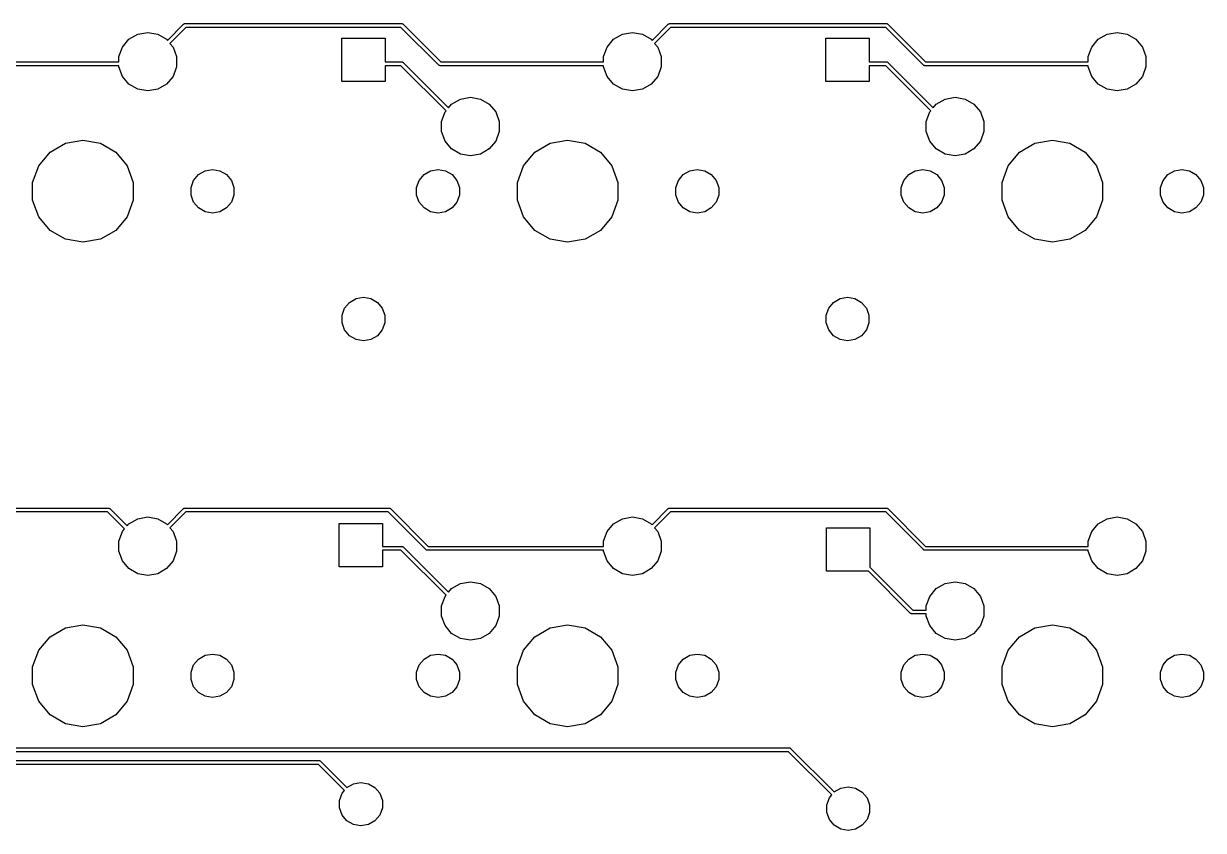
# Model space of a CAD drawing. Extents: x 16 to 277, y -108 to -11.
# Drawn here: x 228.67 to 274.92, y -47.06 to -15.42 of the extents above; entities that cross this region are included whole.
import ezdxf

# ---------------------------------------------------------------- set-up
doc = ezdxf.new("R2010")
doc.units = 0
doc.header["$MEASUREMENT"] = 0
doc.layers.add('BLACK', color=7, linetype='CONTINUOUS')

msp = doc.modelspace()

# ---------------------------------------------------------------- linework, layer by layer
at = {"layer": 'Black'}
for p, q in [((234.311, -16.0811), (234.946, -15.4461)), ((235.032, -15.5762), (234.409, -16.1983)), ((234.946, -15.4461), (234.949, -15.4442)), ((234.949, -15.4442), (234.951, -15.4416)), ((234.951, -15.4416), (234.96, -15.4366)), ((234.96, -15.4366), (234.968, -15.4309)), ((234.968, -15.4309), (234.971, -15.4301)), ((234.971, -15.4301), (234.974, -15.4284)), ((234.974, -15.4284), (234.984, -15.4267)), ((234.984, -15.4267), (234.993, -15.4241)), ((234.993, -15.4241), (234.997, -15.4244)), ((234.997, -15.4244), (235, -15.4238)), ((235, -15.4238), (243.5, -15.4238)), ((243.468, -15.5762), (235.032, -15.5762)), ((244.946, -17.0539), (243.468, -15.5762)), ((243.5, -15.4238), (243.503, -15.4244)), ((243.503, -15.4244), (243.507, -15.4241)), ((243.507, -15.4241), (243.516, -15.4267)), ((243.516, -15.4267), (243.526, -15.4284)), ((243.526, -15.4284), (243.529, -15.4301)), ((243.529, -15.4301), (243.532, -15.4309)), ((243.532, -15.4309), (243.54, -15.4367)), ((243.54, -15.4367), (243.549, -15.4416)), ((243.549, -15.4416), (243.551, -15.4442)), ((243.551, -15.4442), (243.554, -15.4461)), ((243.554, -15.4461), (245.032, -16.9238)), ((253.311, -16.0811), (253.946, -15.4461)), ((254.032, -15.5762), (253.409, -16.1983)), ((253.946, -15.4461), (253.949, -15.4442)), ((253.949, -15.4442), (253.951, -15.4416)), ((253.951, -15.4416), (253.96, -15.4366)), ((253.96, -15.4366), (253.968, -15.4309)), ((253.968, -15.4309), (253.971, -15.4301)), ((253.971, -15.4301), (253.974, -15.4284)), ((253.974, -15.4284), (253.984, -15.4267)), ((253.984, -15.4267), (253.993, -15.4241)), ((253.993, -15.4241), (253.997, -15.4244)), ((253.997, -15.4244), (254, -15.4238)), ((254, -15.4238), (262.5, -15.4238)), ((262.468, -15.5762), (254.032, -15.5762)), ((263.946, -17.0539), (262.468, -15.5762)), ((262.5, -15.4238), (262.503, -15.4244)), ((262.503, -15.4244), (262.507, -15.4241)), ((262.507, -15.4241), (262.516, -15.4267)), ((262.516, -15.4267), (262.526, -15.4284)), ((262.526, -15.4284), (262.529, -15.4301)), ((262.529, -15.4301), (262.532, -15.4309)), ((262.532, -15.4309), (262.54, -15.4367)), ((262.54, -15.4367), (262.549, -15.4416)), ((262.549, -15.4416), (262.551, -15.4442)), ((262.551, -15.4442), (262.554, -15.4461)), ((262.554, -15.4461), (264.032, -16.9238)), ((232.546, -16.3463), (232.802, -16.0411)), ((232.802, -16.0411), (233.148, -15.8418)), ((233.148, -15.8418), (233.54, -15.7726)), ((233.54, -15.7726), (233.932, -15.8418)), ((233.932, -15.8418), (234.278, -16.0411)), ((234.278, -16.0411), (234.311, -16.0811)), ((241.148, -17.7002), (241.148, -16.0009)), ((241.148, -16.0009), (242.847, -16.0009)), ((242.847, -16.0009), (242.847, -16.9238)), ((251.546, -16.3463), (251.802, -16.0411)), ((251.802, -16.0411), (252.148, -15.8418)), ((252.148, -15.8418), (252.54, -15.7726)), ((252.54, -15.7726), (252.932, -15.8418)), ((252.932, -15.8418), (253.278, -16.0411)), ((253.278, -16.0411), (253.311, -16.0811)), ((260.123, -17.7002), (260.123, -16.0009)), ((260.123, -16.0009), (261.822, -16.0009)), ((261.822, -16.0009), (261.822, -16.9238)), ((270.546, -16.3463), (270.802, -16.0411)), ((270.802, -16.0411), (271.148, -15.8418)), ((271.148, -15.8418), (271.54, -15.7726)), ((271.54, -15.7726), (271.932, -15.8418)), ((271.932, -15.8418), (272.278, -16.0411)), ((272.278, -16.0411), (272.534, -16.3463)), ((232.41, -16.7208), (232.546, -16.3463)), ((234.409, -16.1983), (234.534, -16.3463)), ((234.534, -16.3463), (234.67, -16.7208)), ((251.41, -16.7208), (251.546, -16.3463)), ((253.409, -16.1983), (253.534, -16.3463)), ((253.534, -16.3463), (253.67, -16.7208)), ((270.41, -16.7208), (270.546, -16.3463)), ((272.534, -16.3463), (272.67, -16.7208)), ((232.41, -17.0762), (226, -17.0762)), ((226.032, -16.9238), (232.41, -16.9238)), ((232.41, -16.9238), (232.41, -16.7208)), ((232.41, -17.1192), (232.41, -17.0762)), ((234.67, -16.7208), (234.67, -17.1192)), ((242.847, -16.9238), (243.5, -16.9238)), ((243.468, -17.0762), (242.847, -17.0762)), ((242.847, -17.0762), (242.847, -17.7002)), ((245.234, -18.8416), (243.468, -17.0762)), ((243.5, -16.9238), (243.503, -16.9244)), ((243.503, -16.9244), (243.507, -16.9241)), ((243.507, -16.9241), (243.516, -16.9267)), ((243.516, -16.9267), (243.526, -16.9284)), ((243.526, -16.9284), (243.529, -16.9301)), ((243.529, -16.9301), (243.532, -16.9309)), ((243.532, -16.9309), (243.54, -16.9367)), ((243.54, -16.9367), (243.549, -16.9416)), ((243.549, -16.9416), (243.551, -16.9442)), ((243.551, -16.9442), (243.554, -16.9461)), ((243.554, -16.9461), (245.332, -18.7244)), ((244.949, -17.0558), (244.946, -17.0539)), ((244.951, -17.0584), (244.949, -17.0558)), ((244.96, -17.0633), (244.951, -17.0584)), ((244.968, -17.0691), (244.96, -17.0633)), ((244.971, -17.0699), (244.968, -17.0691)), ((244.974, -17.0716), (244.971, -17.0699)), ((244.984, -17.0733), (244.974, -17.0716)), ((244.993, -17.0759), (244.984, -17.0733)), ((244.997, -17.0756), (244.993, -17.0759)), ((245, -17.0762), (244.997, -17.0756)), ((251.41, -17.0762), (245, -17.0762)), ((245.032, -16.9238), (251.41, -16.9238)), ((251.41, -16.9238), (251.41, -16.7208)), ((251.41, -17.1192), (251.41, -17.0762)), ((253.67, -16.7208), (253.67, -17.1192)), ((261.822, -16.9238), (262.5, -16.9238)), ((262.468, -17.0762), (261.822, -17.0762)), ((261.822, -17.0762), (261.822, -17.7002)), ((264.234, -18.8416), (262.468, -17.0762)), ((262.5, -16.9238), (262.503, -16.9244)), ((262.503, -16.9244), (262.507, -16.9241)), ((262.507, -16.9241), (262.516, -16.9267)), ((262.516, -16.9267), (262.526, -16.9284)), ((262.526, -16.9284), (262.529, -16.9301)), ((262.529, -16.9301), (262.532, -16.9309)), ((262.532, -16.9309), (262.54, -16.9367)), ((262.54, -16.9367), (262.549, -16.9416)), ((262.549, -16.9416), (262.551, -16.9442)), ((262.551, -16.9442), (262.554, -16.9461)), ((262.554, -16.9461), (264.332, -18.7244)), ((263.949, -17.0558), (263.946, -17.0539)), ((263.951, -17.0584), (263.949, -17.0558)), ((263.96, -17.0633), (263.951, -17.0584)), ((263.968, -17.0691), (263.96, -17.0633)), ((263.971, -17.0699), (263.968, -17.0691)), ((263.974, -17.0716), (263.971, -17.0699)), ((263.984, -17.0733), (263.974, -17.0716)), ((263.993, -17.0759), (263.984, -17.0733)), ((263.997, -17.0756), (263.993, -17.0759)), ((264, -17.0762), (263.997, -17.0756)), ((270.41, -17.0762), (264, -17.0762)), ((264.032, -16.9238), (270.41, -16.9238)), ((270.41, -16.9238), (270.41, -16.7208)), ((270.41, -17.1192), (270.41, -17.0762)), ((272.67, -16.7208), (272.67, -17.1192)), ((232.546, -17.4937), (232.41, -17.1192)), ((232.802, -17.7989), (232.546, -17.4937)), ((234.534, -17.4937), (234.278, -17.7989)), ((234.67, -17.1192), (234.534, -17.4937)), ((251.546, -17.4937), (251.41, -17.1192)), ((251.802, -17.7989), (251.546, -17.4937)), ((253.534, -17.4937), (253.278, -17.7989)), ((253.67, -17.1192), (253.534, -17.4937)), ((270.546, -17.4937), (270.41, -17.1192)), ((270.802, -17.7989), (270.546, -17.4937)), ((272.534, -17.4937), (272.278, -17.7989)), ((272.67, -17.1192), (272.534, -17.4937)), ((233.148, -17.9982), (232.802, -17.7989)), ((233.54, -18.0674), (233.148, -17.9982)), ((233.932, -17.9982), (233.54, -18.0674)), ((234.278, -17.7989), (233.932, -17.9982)), ((242.847, -17.7002), (241.148, -17.7002)), ((252.148, -17.9982), (251.802, -17.7989)), ((252.54, -18.0674), (252.148, -17.9982)), ((252.932, -17.9982), (252.54, -18.0674)), ((253.278, -17.7989), (252.932, -17.9982)), ((261.822, -17.7002), (260.123, -17.7002)), ((271.148, -17.9982), (270.802, -17.7989)), ((271.54, -18.0674), (271.148, -17.9982)), ((271.932, -17.9982), (271.54, -18.0674)), ((272.278, -17.7989), (271.932, -17.9982)), ((245.452, -18.5811), (245.798, -18.3818)), ((245.798, -18.3818), (246.19, -18.3126)), ((246.19, -18.3126), (246.582, -18.3818)), ((246.582, -18.3818), (246.928, -18.5811)), ((264.452, -18.5811), (264.798, -18.3818)), ((264.798, -18.3818), (265.19, -18.3126)), ((265.19, -18.3126), (265.582, -18.3818)), ((265.582, -18.3818), (265.928, -18.5811)), ((245.06, -19.2608), (245.196, -18.8863)), ((245.196, -18.8863), (245.234, -18.8416)), ((245.332, -18.7244), (245.452, -18.5811)), ((246.928, -18.5811), (247.184, -18.8863)), ((247.184, -18.8863), (247.32, -19.2608)), ((264.06, -19.2608), (264.196, -18.8863)), ((264.196, -18.8863), (264.234, -18.8416)), ((264.332, -18.7244), (264.452, -18.5811)), ((265.928, -18.5811), (266.184, -18.8863)), ((266.184, -18.8863), (266.32, -19.2608)), ((245.06, -19.6592), (245.06, -19.2608)), ((247.32, -19.2608), (247.32, -19.6592)), ((264.06, -19.6592), (264.06, -19.2608)), ((266.32, -19.2608), (266.32, -19.6592)), ((245.196, -20.0337), (245.06, -19.6592)), ((247.32, -19.6592), (247.184, -20.0337)), ((264.196, -20.0337), (264.06, -19.6592)), ((266.32, -19.6592), (266.184, -20.0337)), ((229.713, -20.4667), (230.315, -20.1192)), ((230.315, -20.1192), (231, -19.9985)), ((231, -19.9985), (231.685, -20.1192)), ((231.685, -20.1192), (232.287, -20.4667)), ((245.452, -20.3389), (245.196, -20.0337)), ((245.798, -20.5382), (245.452, -20.3389)), ((246.928, -20.3389), (246.582, -20.5382)), ((247.184, -20.0337), (246.928, -20.3389)), ((248.713, -20.4667), (249.315, -20.1192)), ((249.315, -20.1192), (250, -19.9985)), ((250, -19.9985), (250.685, -20.1192)), ((250.685, -20.1192), (251.287, -20.4667)), ((264.452, -20.3389), (264.196, -20.0337)), ((264.798, -20.5382), (264.452, -20.3389)), ((265.928, -20.3389), (265.582, -20.5382)), ((266.184, -20.0337), (265.928, -20.3389)), ((267.713, -20.4667), (268.315, -20.1192)), ((268.315, -20.1192), (269, -19.9985)), ((269, -19.9985), (269.685, -20.1192)), ((269.685, -20.1192), (270.287, -20.4667)), ((229.267, -20.9992), (229.713, -20.4667)), ((232.287, -20.4667), (232.733, -20.9992)), ((246.19, -20.6074), (245.798, -20.5382)), ((246.582, -20.5382), (246.19, -20.6074)), ((248.267, -20.9992), (248.713, -20.4667)), ((251.287, -20.4667), (251.733, -20.9992)), ((265.19, -20.6074), (264.798, -20.5382)), ((265.582, -20.5382), (265.19, -20.6074)), ((267.267, -20.9992), (267.713, -20.4667)), ((270.287, -20.4667), (270.733, -20.9992)), ((229.029, -21.6524), (229.267, -20.9992)), ((232.733, -20.9992), (232.971, -21.6524)), ((235.531, -21.3457), (235.788, -21.1974)), ((235.788, -21.1974), (236.08, -21.1458)), ((236.08, -21.1458), (236.372, -21.1974)), ((236.372, -21.1974), (236.629, -21.3457)), ((244.371, -21.3457), (244.628, -21.1974)), ((244.628, -21.1974), (244.92, -21.1458)), ((244.92, -21.1458), (245.212, -21.1974)), ((245.212, -21.1974), (245.469, -21.3457)), ((248.029, -21.6524), (248.267, -20.9992)), ((251.733, -20.9992), (251.971, -21.6524)), ((254.531, -21.3457), (254.788, -21.1974)), ((254.788, -21.1974), (255.08, -21.1458)), ((255.08, -21.1458), (255.372, -21.1974)), ((255.372, -21.1974), (255.629, -21.3457)), ((263.371, -21.3457), (263.628, -21.1974)), ((263.628, -21.1974), (263.92, -21.1458)), ((263.92, -21.1458), (264.212, -21.1974)), ((264.212, -21.1974), (264.469, -21.3457)), ((267.029, -21.6524), (267.267, -20.9992)), ((270.733, -20.9992), (270.971, -21.6524)), ((273.531, -21.3457), (273.788, -21.1974)), ((273.788, -21.1974), (274.08, -21.1458)), ((274.08, -21.1458), (274.372, -21.1974)), ((274.372, -21.1974), (274.629, -21.3457)), ((229.029, -22.3476), (229.029, -21.6524)), ((232.971, -21.6524), (232.971, -22.3476)), ((235.239, -21.8517), (235.34, -21.5729)), ((235.34, -21.5729), (235.531, -21.3457)), ((236.629, -21.3457), (236.82, -21.5729)), ((236.82, -21.5729), (236.921, -21.8517)), ((244.079, -21.8517), (244.18, -21.5729)), ((244.18, -21.5729), (244.371, -21.3457)), ((245.469, -21.3457), (245.66, -21.5729)), ((245.66, -21.5729), (245.761, -21.8517)), ((248.029, -22.3476), (248.029, -21.6524)), ((251.971, -21.6524), (251.971, -22.3476)), ((254.239, -21.8517), (254.34, -21.5729)), ((254.34, -21.5729), (254.531, -21.3457)), ((255.629, -21.3457), (255.82, -21.5729)), ((255.82, -21.5729), (255.921, -21.8517)), ((263.079, -21.8517), (263.18, -21.5729)), ((263.18, -21.5729), (263.371, -21.3457)), ((264.469, -21.3457), (264.66, -21.5729)), ((264.66, -21.5729), (264.761, -21.8517)), ((267.029, -22.3476), (267.029, -21.6524)), ((270.971, -21.6524), (270.971, -22.3476)), ((273.239, -21.8517), (273.34, -21.5729)), ((273.34, -21.5729), (273.531, -21.3457)), ((274.629, -21.3457), (274.82, -21.5729)), ((274.82, -21.5729), (274.921, -21.8517)), ((235.239, -22.1483), (235.239, -21.8517)), ((235.34, -22.4271), (235.239, -22.1483)), ((236.921, -22.1483), (236.82, -22.4271)), ((236.921, -21.8517), (236.921, -22.1483)), ((244.079, -22.1483), (244.079, -21.8517)), ((244.18, -22.4271), (244.079, -22.1483)), ((245.761, -22.1483), (245.66, -22.4271)), ((245.761, -21.8517), (245.761, -22.1483)), ((254.239, -22.1483), (254.239, -21.8517)), ((254.34, -22.4271), (254.239, -22.1483)), ((255.921, -22.1483), (255.82, -22.4271)), ((255.921, -21.8517), (255.921, -22.1483)), ((263.079, -22.1483), (263.079, -21.8517)), ((263.18, -22.4271), (263.079, -22.1483)), ((264.761, -22.1483), (264.66, -22.4271)), ((264.761, -21.8517), (264.761, -22.1483)), ((273.239, -22.1483), (273.239, -21.8517)), ((273.34, -22.4271), (273.239, -22.1483)), ((274.921, -22.1483), (274.82, -22.4271)), ((274.921, -21.8517), (274.921, -22.1483)), ((229.267, -23.0008), (229.029, -22.3476)), ((232.971, -22.3476), (232.733, -23.0008)), ((235.531, -22.6543), (235.34, -22.4271)), ((235.788, -22.8026), (235.531, -22.6543)), ((236.629, -22.6543), (236.372, -22.8026)), ((236.82, -22.4271), (236.629, -22.6543)), ((244.371, -22.6543), (244.18, -22.4271)), ((244.628, -22.8026), (244.371, -22.6543)), ((245.469, -22.6543), (245.212, -22.8026)), ((245.66, -22.4271), (245.469, -22.6543)), ((248.267, -23.0008), (248.029, -22.3476)), ((251.971, -22.3476), (251.733, -23.0008)), ((254.531, -22.6543), (254.34, -22.4271)), ((254.788, -22.8026), (254.531, -22.6543)), ((255.629, -22.6543), (255.372, -22.8026)), ((255.82, -22.4271), (255.629, -22.6543)), ((263.371, -22.6543), (263.18, -22.4271)), ((263.628, -22.8026), (263.371, -22.6543)), ((264.469, -22.6543), (264.212, -22.8026)), ((264.66, -22.4271), (264.469, -22.6543)), ((267.267, -23.0008), (267.029, -22.3476)), ((270.971, -22.3476), (270.733, -23.0008)), ((273.531, -22.6543), (273.34, -22.4271)), ((273.788, -22.8026), (273.531, -22.6543)), ((274.629, -22.6543), (274.372, -22.8026)), ((274.82, -22.4271), (274.629, -22.6543)), ((229.713, -23.5332), (229.267, -23.0008)), ((232.733, -23.0008), (232.287, -23.5332)), ((236.08, -22.8542), (235.788, -22.8026)), ((236.372, -22.8026), (236.08, -22.8542)), ((244.92, -22.8542), (244.628, -22.8026)), ((245.212, -22.8026), (244.92, -22.8542)), ((248.713, -23.5332), (248.267, -23.0008)), ((251.733, -23.0008), (251.287, -23.5332)), ((255.08, -22.8542), (254.788, -22.8026)), ((255.372, -22.8026), (255.08, -22.8542)), ((263.92, -22.8542), (263.628, -22.8026)), ((264.212, -22.8026), (263.92, -22.8542)), ((267.713, -23.5332), (267.267, -23.0008)), ((270.733, -23.0008), (270.287, -23.5332)), ((274.08, -22.8542), (273.788, -22.8026)), ((274.372, -22.8026), (274.08, -22.8542)), ((230.315, -23.8808), (229.713, -23.5332)), ((232.287, -23.5332), (231.685, -23.8808)), ((249.315, -23.8808), (248.713, -23.5332)), ((251.287, -23.5332), (250.685, -23.8808)), ((268.315, -23.8808), (267.713, -23.5332)), ((270.287, -23.5332), (269.685, -23.8808)), ((231, -24.0015), (230.315, -23.8808)), ((231.685, -23.8808), (231, -24.0015)), ((250, -24.0015), (249.315, -23.8808)), ((250.685, -23.8808), (250, -24.0015)), ((269, -24.0015), (268.315, -23.8808)), ((269.685, -23.8808), (269, -24.0015)), ((241.259, -26.5841), (241.449, -26.3572)), ((241.449, -26.3572), (241.706, -26.2091)), ((241.706, -26.2091), (241.997, -26.1576)), ((241.997, -26.1576), (242.289, -26.2091)), ((242.289, -26.2091), (242.546, -26.3572)), ((242.546, -26.3572), (242.736, -26.5841)), ((260.234, -26.5841), (260.424, -26.3572)), ((260.424, -26.3572), (260.681, -26.2091)), ((260.681, -26.2091), (260.972, -26.1576)), ((260.972, -26.1576), (261.264, -26.2091)), ((261.264, -26.2091), (261.521, -26.3572)), ((261.521, -26.3572), (261.711, -26.5841)), ((241.158, -26.8624), (241.259, -26.5841)), ((242.736, -26.5841), (242.837, -26.8624)), ((260.133, -26.8624), (260.234, -26.5841)), ((261.711, -26.5841), (261.812, -26.8624)), ((241.158, -27.1586), (241.158, -26.8624)), ((241.259, -27.437), (241.158, -27.1586)), ((242.837, -27.1586), (242.736, -27.437)), ((242.837, -26.8624), (242.837, -27.1586)), ((260.133, -27.1586), (260.133, -26.8624)), ((260.234, -27.437), (260.133, -27.1586)), ((261.812, -27.1586), (261.711, -27.437)), ((261.812, -26.8624), (261.812, -27.1586)), ((241.449, -27.6639), (241.259, -27.437)), ((241.706, -27.812), (241.449, -27.6639)), ((242.546, -27.6639), (242.289, -27.812)), ((242.736, -27.437), (242.546, -27.6639)), ((260.424, -27.6639), (260.234, -27.437)), ((260.681, -27.812), (260.424, -27.6639)), ((261.521, -27.6639), (261.264, -27.812)), ((261.711, -27.437), (261.521, -27.6639)), ((241.997, -27.8634), (241.706, -27.812)), ((242.289, -27.812), (241.997, -27.8634)), ((260.972, -27.8634), (260.681, -27.812)), ((261.264, -27.812), (260.972, -27.8634)), ((221.5, -34.4238), (232, -34.4238)), ((231.968, -34.5762), (221.532, -34.5762)), ((232.634, -35.2418), (231.968, -34.5762)), ((232, -34.4238), (232.003, -34.4244)), ((232.003, -34.4244), (232.007, -34.4241)), ((232.007, -34.4241), (232.016, -34.4267)), ((232.016, -34.4267), (232.026, -34.4284)), ((232.026, -34.4284), (232.029, -34.4301)), ((232.029, -34.4301), (232.032, -34.4309)), ((232.032, -34.4309), (232.04, -34.4367)), ((232.04, -34.4367), (232.049, -34.4416)), ((232.049, -34.4416), (232.051, -34.4442)), ((232.051, -34.4442), (232.054, -34.4461)), ((232.054, -34.4461), (232.732, -35.1246)), ((234.311, -35.0811), (234.946, -34.4461)), ((235.032, -34.5762), (234.409, -35.1983)), ((234.946, -34.4461), (234.949, -34.4442)), ((234.949, -34.4442), (234.951, -34.4416)), ((234.951, -34.4416), (234.96, -34.4367)), ((234.96, -34.4367), (234.968, -34.4309)), ((234.968, -34.4309), (234.971, -34.4301)), ((234.971, -34.4301), (234.974, -34.4284)), ((234.974, -34.4284), (234.984, -34.4267)), ((234.984, -34.4267), (234.993, -34.4241)), ((234.993, -34.4241), (234.997, -34.4244)), ((234.997, -34.4244), (235, -34.4238)), ((235, -34.4238), (243, -34.4238)), ((242.968, -34.5762), (235.032, -34.5762)), ((244.446, -36.0539), (242.968, -34.5762)), ((243, -34.4238), (243.003, -34.4244)), ((243.003, -34.4244), (243.007, -34.4241)), ((243.007, -34.4241), (243.016, -34.4267)), ((243.016, -34.4267), (243.026, -34.4284)), ((243.026, -34.4284), (243.029, -34.4301)), ((243.029, -34.4301), (243.032, -34.4309)), ((243.032, -34.4309), (243.04, -34.4367)), ((243.04, -34.4367), (243.049, -34.4416)), ((243.049, -34.4416), (243.051, -34.4442)), ((243.051, -34.4442), (243.054, -34.4461)), ((243.054, -34.4461), (244.532, -35.9238)), ((253.311, -35.0811), (253.946, -34.4461)), ((254.032, -34.5762), (253.409, -35.1983)), ((253.946, -34.4461), (253.949, -34.4442)), ((253.949, -34.4442), (253.951, -34.4416)), ((253.951, -34.4416), (253.96, -34.4367)), ((253.96, -34.4367), (253.968, -34.4309)), ((253.968, -34.4309), (253.971, -34.4301)), ((253.971, -34.4301), (253.974, -34.4284)), ((253.974, -34.4284), (253.984, -34.4267)), ((253.984, -34.4267), (253.993, -34.4241)), ((253.993, -34.4241), (253.997, -34.4244)), ((253.997, -34.4244), (254, -34.4238)), ((254, -34.4238), (262.5, -34.4238)), ((262.468, -34.5762), (254.032, -34.5762)), ((263.946, -36.0539), (262.468, -34.5762)), ((262.5, -34.4238), (262.503, -34.4244)), ((262.503, -34.4244), (262.507, -34.4241)), ((262.507, -34.4241), (262.516, -34.4267)), ((262.516, -34.4267), (262.526, -34.4284)), ((262.526, -34.4284), (262.529, -34.4301)), ((262.529, -34.4301), (262.532, -34.4309)), ((262.532, -34.4309), (262.54, -34.4367)), ((262.54, -34.4367), (262.549, -34.4416)), ((262.549, -34.4416), (262.551, -34.4442)), ((262.551, -34.4442), (262.554, -34.4461)), ((262.554, -34.4461), (264.032, -35.9238)), ((232.732, -35.1246), (232.802, -35.0411)), ((232.802, -35.0411), (233.148, -34.8418)), ((233.148, -34.8418), (233.54, -34.7726)), ((233.54, -34.7726), (233.932, -34.8418)), ((233.932, -34.8418), (234.278, -35.0411)), ((234.278, -35.0411), (234.311, -35.0811)), ((241.048, -36.7251), (241.048, -35.0259)), ((241.048, -35.0259), (242.747, -35.0259)), ((242.747, -35.0259), (242.747, -35.9238)), ((251.546, -35.3463), (251.802, -35.0411)), ((251.802, -35.0411), (252.148, -34.8418)), ((252.148, -34.8418), (252.54, -34.7726)), ((252.54, -34.7726), (252.932, -34.8418)), ((252.932, -34.8418), (253.278, -35.0411)), ((253.278, -35.0411), (253.311, -35.0811)), ((270.546, -35.3463), (270.802, -35.0411)), ((270.802, -35.0411), (271.148, -34.8418)), ((271.148, -34.8418), (271.54, -34.7726)), ((271.54, -34.7726), (271.932, -34.8418)), ((271.932, -34.8418), (272.278, -35.0411)), ((272.278, -35.0411), (272.534, -35.3463)), ((232.41, -35.7208), (232.546, -35.3463)), ((232.546, -35.3463), (232.634, -35.2418)), ((234.409, -35.1983), (234.534, -35.3463)), ((234.534, -35.3463), (234.67, -35.7208)), ((251.41, -35.7208), (251.546, -35.3463)), ((253.409, -35.1983), (253.534, -35.3463)), ((253.534, -35.3463), (253.67, -35.7208)), ((260.148, -36.9001), (260.148, -35.2009)), ((260.148, -35.2009), (261.847, -35.2009)), ((261.847, -35.2009), (261.847, -36.7393)), ((270.41, -35.7208), (270.546, -35.3463)), ((272.534, -35.3463), (272.67, -35.7208)), ((232.41, -36.1192), (232.41, -35.7208)), ((234.67, -35.7208), (234.67, -36.1192)), ((242.747, -35.9238), (243.5, -35.9238)), ((243.5, -35.9238), (243.503, -35.9244)), ((243.503, -35.9244), (243.507, -35.9241)), ((243.507, -35.9241), (243.516, -35.9267)), ((243.516, -35.9267), (243.526, -35.9284)), ((243.526, -35.9284), (243.529, -35.9301)), ((243.529, -35.9301), (243.532, -35.9309)), ((243.532, -35.9309), (243.54, -35.9367)), ((243.54, -35.9367), (243.549, -35.9416)), ((243.549, -35.9416), (243.551, -35.9442)), ((243.551, -35.9442), (243.554, -35.9461)), ((243.554, -35.9461), (245.332, -37.7244)), ((244.449, -36.0558), (244.446, -36.0539)), ((244.451, -36.0584), (244.449, -36.0558)), ((244.46, -36.0633), (244.451, -36.0584)), ((244.468, -36.0691), (244.46, -36.0633)), ((244.471, -36.0699), (244.468, -36.0691)), ((244.474, -36.0716), (244.471, -36.0699)), ((244.484, -36.0733), (244.474, -36.0716)), ((244.532, -35.9238), (251.41, -35.9238)), ((251.41, -35.9238), (251.41, -35.7208)), ((253.67, -35.7208), (253.67, -36.1192)), ((263.949, -36.0558), (263.946, -36.0539)), ((263.951, -36.0584), (263.949, -36.0558)), ((263.96, -36.0633), (263.951, -36.0584)), ((263.968, -36.0691), (263.96, -36.0633)), ((263.971, -36.0699), (263.968, -36.0691)), ((263.974, -36.0716), (263.971, -36.0699)), ((263.984, -36.0733), (263.974, -36.0716)), ((264.032, -35.9238), (270.41, -35.9238)), ((270.41, -35.9238), (270.41, -35.7208)), ((272.67, -35.7208), (272.67, -36.1192)), ((232.546, -36.4937), (232.41, -36.1192)), ((232.802, -36.7989), (232.546, -36.4937)), ((234.534, -36.4937), (234.278, -36.7989)), ((234.67, -36.1192), (234.534, -36.4937)), ((243.468, -36.0762), (242.747, -36.0762)), ((242.747, -36.0762), (242.747, -36.7251)), ((245.234, -37.8416), (243.468, -36.0762)), ((244.493, -36.0759), (244.484, -36.0733)), ((244.497, -36.0756), (244.493, -36.0759)), ((244.5, -36.0762), (244.497, -36.0756)), ((251.41, -36.0762), (244.5, -36.0762)), ((251.41, -36.1192), (251.41, -36.0762)), ((251.546, -36.4937), (251.41, -36.1192)), ((251.802, -36.7989), (251.546, -36.4937)), ((253.534, -36.4937), (253.278, -36.7989)), ((253.67, -36.1192), (253.534, -36.4937)), ((263.993, -36.0759), (263.984, -36.0733)), ((263.997, -36.0756), (263.993, -36.0759)), ((264, -36.0762), (263.997, -36.0756)), ((270.41, -36.0762), (264, -36.0762)), ((270.41, -36.1192), (270.41, -36.0762)), ((270.546, -36.4937), (270.41, -36.1192)), ((270.802, -36.7989), (270.546, -36.4937)), ((272.534, -36.4937), (272.278, -36.7989)), ((272.67, -36.1192), (272.534, -36.4937)), ((233.148, -36.9982), (232.802, -36.7989)), ((234.278, -36.7989), (233.932, -36.9982)), ((242.747, -36.7251), (241.048, -36.7251)), ((252.148, -36.9982), (251.802, -36.7989)), ((253.278, -36.7989), (252.932, -36.9982)), ((261.792, -36.9001), (260.148, -36.9001)), ((263.446, -38.5539), (261.792, -36.9001)), ((261.847, -36.7393), (263.532, -38.4238)), ((271.148, -36.9982), (270.802, -36.7989)), ((272.278, -36.7989), (271.932, -36.9982)), ((233.54, -37.0674), (233.148, -36.9982)), ((233.932, -36.9982), (233.54, -37.0674)), ((245.452, -37.5811), (245.798, -37.3818)), ((245.798, -37.3818), (246.19, -37.3126)), ((246.19, -37.3126), (246.582, -37.3818)), ((246.582, -37.3818), (246.928, -37.5811)), ((252.54, -37.0674), (252.148, -36.9982)), ((252.932, -36.9982), (252.54, -37.0674)), ((264.452, -37.5811), (264.798, -37.3818)), ((264.798, -37.3818), (265.19, -37.3126)), ((265.19, -37.3126), (265.582, -37.3818)), ((265.582, -37.3818), (265.928, -37.5811)), ((271.54, -37.0674), (271.148, -36.9982)), ((271.932, -36.9982), (271.54, -37.0674)), ((245.06, -38.2608), (245.196, -37.8863)), ((245.196, -37.8863), (245.234, -37.8416)), ((245.332, -37.7244), (245.452, -37.5811)), ((246.928, -37.5811), (247.184, -37.8863)), ((247.184, -37.8863), (247.32, -38.2608)), ((264.06, -38.2608), (264.196, -37.8863)), ((264.196, -37.8863), (264.452, -37.5811)), ((265.928, -37.5811), (266.184, -37.8863)), ((266.184, -37.8863), (266.32, -38.2608)), ((245.06, -38.6592), (245.06, -38.2608)), ((247.32, -38.2608), (247.32, -38.6592)), ((264.06, -38.4238), (264.06, -38.2608)), ((266.32, -38.2608), (266.32, -38.6592)), ((245.196, -39.0337), (245.06, -38.6592)), ((247.32, -38.6592), (247.184, -39.0337)), ((263.449, -38.5558), (263.446, -38.5539)), ((263.451, -38.5584), (263.449, -38.5558)), ((263.46, -38.5633), (263.451, -38.5584)), ((263.468, -38.5691), (263.46, -38.5633)), ((263.471, -38.5699), (263.468, -38.5691)), ((263.474, -38.5716), (263.471, -38.5699)), ((263.484, -38.5733), (263.474, -38.5716)), ((263.493, -38.5759), (263.484, -38.5733)), ((263.497, -38.5756), (263.493, -38.5759)), ((263.5, -38.5762), (263.497, -38.5756)), ((264.06, -38.5762), (263.5, -38.5762)), ((263.532, -38.4238), (264.06, -38.4238)), ((264.06, -38.6592), (264.06, -38.5762)), ((264.196, -39.0337), (264.06, -38.6592)), ((266.32, -38.6592), (266.184, -39.0337)), ((229.713, -39.4667), (230.315, -39.1192)), ((230.315, -39.1192), (231, -38.9985)), ((231, -38.9985), (231.685, -39.1192)), ((231.685, -39.1192), (232.287, -39.4667)), ((245.452, -39.3389), (245.196, -39.0337)), ((247.184, -39.0337), (246.928, -39.3389)), ((248.713, -39.4667), (249.315, -39.1192)), ((249.315, -39.1192), (250, -38.9985)), ((250, -38.9985), (250.685, -39.1192)), ((250.685, -39.1192), (251.287, -39.4667)), ((264.452, -39.3389), (264.196, -39.0337)), ((266.184, -39.0337), (265.928, -39.3389)), ((267.713, -39.4667), (268.315, -39.1192)), ((268.315, -39.1192), (269, -38.9985)), ((269, -38.9985), (269.685, -39.1192)), ((269.685, -39.1192), (270.287, -39.4667)), ((229.267, -39.9992), (229.713, -39.4667)), ((232.287, -39.4667), (232.733, -39.9992)), ((245.798, -39.5382), (245.452, -39.3389)), ((246.19, -39.6074), (245.798, -39.5382)), ((246.582, -39.5382), (246.19, -39.6074)), ((246.928, -39.3389), (246.582, -39.5382)), ((248.267, -39.9992), (248.713, -39.4667)), ((251.287, -39.4667), (251.733, -39.9992)), ((264.798, -39.5382), (264.452, -39.3389)), ((265.19, -39.6074), (264.798, -39.5382)), ((265.582, -39.5382), (265.19, -39.6074)), ((265.928, -39.3389), (265.582, -39.5382)), ((267.267, -39.9992), (267.713, -39.4667)), ((270.287, -39.4667), (270.733, -39.9992)), ((229.029, -40.6524), (229.267, -39.9992)), ((232.733, -39.9992), (232.971, -40.6524)), ((235.531, -40.3457), (235.788, -40.1974)), ((235.788, -40.1974), (236.08, -40.1458)), ((236.08, -40.1458), (236.372, -40.1974)), ((236.372, -40.1974), (236.629, -40.3457)), ((244.371, -40.3457), (244.628, -40.1974)), ((244.628, -40.1974), (244.92, -40.1458)), ((244.92, -40.1458), (245.212, -40.1974)), ((245.212, -40.1974), (245.469, -40.3457)), ((248.029, -40.6524), (248.267, -39.9992)), ((251.733, -39.9992), (251.971, -40.6524)), ((254.531, -40.3457), (254.788, -40.1974)), ((254.788, -40.1974), (255.08, -40.1458)), ((255.08, -40.1458), (255.372, -40.1974)), ((255.372, -40.1974), (255.629, -40.3457)), ((263.371, -40.3457), (263.628, -40.1974)), ((263.628, -40.1974), (263.92, -40.1458)), ((263.92, -40.1458), (264.212, -40.1974)), ((264.212, -40.1974), (264.469, -40.3457)), ((267.029, -40.6524), (267.267, -39.9992)), ((270.733, -39.9992), (270.971, -40.6524)), ((273.531, -40.3457), (273.788, -40.1974)), ((273.788, -40.1974), (274.08, -40.1458)), ((274.08, -40.1458), (274.372, -40.1974)), ((274.372, -40.1974), (274.629, -40.3457)), ((229.029, -41.3476), (229.029, -40.6524)), ((232.971, -40.6524), (232.971, -41.3476)), ((235.239, -40.8517), (235.34, -40.5729)), ((235.34, -40.5729), (235.531, -40.3457)), ((236.629, -40.3457), (236.82, -40.5729)), ((236.82, -40.5729), (236.921, -40.8517)), ((244.079, -40.8517), (244.18, -40.5729)), ((244.18, -40.5729), (244.371, -40.3457)), ((245.469, -40.3457), (245.66, -40.5729)), ((245.66, -40.5729), (245.761, -40.8517)), ((248.029, -41.3476), (248.029, -40.6524)), ((251.971, -40.6524), (251.971, -41.3476)), ((254.239, -40.8517), (254.34, -40.5729)), ((254.34, -40.5729), (254.531, -40.3457)), ((255.629, -40.3457), (255.82, -40.5729)), ((255.82, -40.5729), (255.921, -40.8517)), ((263.079, -40.8517), (263.18, -40.5729)), ((263.18, -40.5729), (263.371, -40.3457)), ((264.469, -40.3457), (264.66, -40.5729)), ((264.66, -40.5729), (264.761, -40.8517)), ((267.029, -41.3476), (267.029, -40.6524)), ((270.971, -40.6524), (270.971, -41.3476)), ((273.239, -40.8517), (273.34, -40.5729)), ((273.34, -40.5729), (273.531, -40.3457)), ((274.629, -40.3457), (274.82, -40.5729)), ((274.82, -40.5729), (274.921, -40.8517)), ((235.239, -41.1483), (235.239, -40.8517)), ((235.34, -41.4271), (235.239, -41.1483)), ((236.921, -41.1483), (236.82, -41.4271)), ((236.921, -40.8517), (236.921, -41.1483)), ((244.079, -41.1483), (244.079, -40.8517)), ((244.18, -41.4271), (244.079, -41.1483)), ((245.761, -41.1483), (245.66, -41.4271)), ((245.761, -40.8517), (245.761, -41.1483)), ((254.239, -41.1483), (254.239, -40.8517)), ((254.34, -41.4271), (254.239, -41.1483)), ((255.921, -41.1483), (255.82, -41.4271)), ((255.921, -40.8517), (255.921, -41.1483)), ((263.079, -41.1483), (263.079, -40.8517)), ((263.18, -41.4271), (263.079, -41.1483)), ((264.761, -41.1483), (264.66, -41.4271)), ((264.761, -40.8517), (264.761, -41.1483)), ((273.239, -41.1483), (273.239, -40.8517)), ((273.34, -41.4271), (273.239, -41.1483)), ((274.921, -41.1483), (274.82, -41.4271)), ((274.921, -40.8517), (274.921, -41.1483)), ((229.267, -42.0008), (229.029, -41.3476)), ((232.971, -41.3476), (232.733, -42.0008)), ((235.531, -41.6543), (235.34, -41.4271)), ((236.82, -41.4271), (236.629, -41.6543)), ((244.371, -41.6543), (244.18, -41.4271)), ((245.66, -41.4271), (245.469, -41.6543)), ((248.267, -42.0008), (248.029, -41.3476)), ((251.971, -41.3476), (251.733, -42.0008)), ((254.531, -41.6543), (254.34, -41.4271)), ((255.82, -41.4271), (255.629, -41.6543)), ((263.371, -41.6543), (263.18, -41.4271)), ((264.66, -41.4271), (264.469, -41.6543)), ((267.267, -42.0008), (267.029, -41.3476)), ((270.971, -41.3476), (270.733, -42.0008)), ((273.531, -41.6543), (273.34, -41.4271)), ((274.82, -41.4271), (274.629, -41.6543)), ((229.713, -42.5332), (229.267, -42.0008)), ((232.733, -42.0008), (232.287, -42.5332)), ((235.788, -41.8026), (235.531, -41.6543)), ((236.08, -41.8541), (235.788, -41.8026)), ((236.372, -41.8026), (236.08, -41.8541)), ((236.629, -41.6543), (236.372, -41.8026)), ((244.628, -41.8026), (244.371, -41.6543)), ((244.92, -41.8541), (244.628, -41.8026)), ((245.212, -41.8026), (244.92, -41.8541)), ((245.469, -41.6543), (245.212, -41.8026)), ((248.713, -42.5332), (248.267, -42.0008)), ((251.733, -42.0008), (251.287, -42.5332)), ((254.788, -41.8026), (254.531, -41.6543)), ((255.08, -41.8541), (254.788, -41.8026)), ((255.372, -41.8026), (255.08, -41.8541)), ((255.629, -41.6543), (255.372, -41.8026)), ((263.628, -41.8026), (263.371, -41.6543)), ((263.92, -41.8541), (263.628, -41.8026)), ((264.212, -41.8026), (263.92, -41.8541)), ((264.469, -41.6543), (264.212, -41.8026)), ((267.713, -42.5332), (267.267, -42.0008)), ((270.733, -42.0008), (270.287, -42.5332)), ((273.788, -41.8026), (273.531, -41.6543)), ((274.08, -41.8541), (273.788, -41.8026)), ((274.372, -41.8026), (274.08, -41.8541)), ((274.629, -41.6543), (274.372, -41.8026)), ((230.315, -42.8808), (229.713, -42.5332)), ((232.287, -42.5332), (231.685, -42.8808)), ((249.315, -42.8808), (248.713, -42.5332)), ((251.287, -42.5332), (250.685, -42.8808)), ((268.315, -42.8808), (267.713, -42.5332)), ((270.287, -42.5332), (269.685, -42.8808)), ((231, -43.0015), (230.315, -42.8808)), ((231.685, -42.8808), (231, -43.0015)), ((250, -43.0015), (249.315, -42.8808)), ((250.685, -42.8808), (250, -43.0015)), ((269, -43.0015), (268.315, -42.8808)), ((269.685, -42.8808), (269, -43.0015)), ((161.588, -43.8238), (257.5, -43.8238)), ((257.5, -43.8238), (258.687, -43.8238)), ((258.687, -43.8238), (258.69, -43.8244)), ((258.69, -43.8244), (258.694, -43.8241)), ((258.694, -43.8241), (258.703, -43.8267)), ((258.703, -43.8267), (258.713, -43.8284)), ((258.713, -43.8284), (258.716, -43.8301)), ((258.716, -43.8301), (258.719, -43.8309)), ((258.719, -43.8309), (258.727, -43.8367)), ((258.727, -43.8367), (258.736, -43.8416)), ((258.736, -43.8416), (258.738, -43.8442)), ((258.738, -43.8442), (258.741, -43.8461)), ((258.741, -43.8461), (260.451, -45.5562)), ((257.5, -43.9762), (161.614, -43.9762)), ((171.45, -44.3238), (239.85, -44.3238)), ((239.85, -44.3238), (240.262, -44.3238)), ((240.262, -44.3238), (240.265, -44.3244)), ((240.265, -44.3244), (240.269, -44.3241)), ((240.269, -44.3241), (240.278, -44.3267)), ((240.278, -44.3267), (240.288, -44.3284)), ((240.288, -44.3284), (240.291, -44.3301)), ((240.291, -44.3301), (240.294, -44.3309)), ((240.294, -44.3309), (240.302, -44.3367)), ((240.302, -44.3367), (240.311, -44.3416)), ((240.311, -44.3416), (240.313, -44.3442)), ((240.313, -44.3442), (240.316, -44.3461)), ((240.316, -44.3461), (241.351, -45.3812)), ((258.655, -43.9762), (257.5, -43.9762)), ((260.352, -45.6729), (258.655, -43.9762)), ((239.85, -44.4762), (171.482, -44.4762)), ((239.9, -44.4762), (239.85, -44.4762)), ((240.23, -44.4762), (239.9, -44.4762)), ((241.252, -45.4979), (240.23, -44.4762)), ((241.351, -45.3812), (241.606, -45.2341)), ((241.606, -45.2341), (241.897, -45.1826)), ((241.897, -45.1826), (242.189, -45.2341)), ((242.189, -45.2341), (242.446, -45.3822)), ((241.058, -45.8874), (241.159, -45.6091)), ((241.159, -45.6091), (241.252, -45.4979)), ((242.446, -45.3822), (242.636, -45.6091)), ((242.636, -45.6091), (242.737, -45.8874)), ((260.259, -45.7841), (260.352, -45.6729)), ((260.451, -45.5562), (260.706, -45.4091)), ((260.706, -45.4091), (260.997, -45.3576)), ((260.997, -45.3576), (261.289, -45.4091)), ((261.289, -45.4091), (261.546, -45.5572)), ((261.546, -45.5572), (261.736, -45.7841)), ((241.058, -46.1836), (241.058, -45.8874)), ((241.159, -46.462), (241.058, -46.1836)), ((242.737, -46.1836), (242.636, -46.462)), ((242.737, -45.8874), (242.737, -46.1836)), ((260.158, -46.0624), (260.259, -45.7841)), ((260.158, -46.3586), (260.158, -46.0624)), ((261.736, -45.7841), (261.837, -46.0624)), ((261.837, -46.0624), (261.837, -46.3586)), ((241.349, -46.6889), (241.159, -46.462)), ((241.606, -46.837), (241.349, -46.6889)), ((242.446, -46.6889), (242.189, -46.837)), ((242.636, -46.462), (242.446, -46.6889)), ((260.259, -46.637), (260.158, -46.3586)), ((260.449, -46.8639), (260.259, -46.637)), ((261.736, -46.637), (261.546, -46.8639)), ((261.837, -46.3586), (261.736, -46.637)), ((241.897, -46.8884), (241.606, -46.837)), ((242.189, -46.837), (241.897, -46.8884)), ((260.706, -47.012), (260.449, -46.8639)), ((260.997, -47.0634), (260.706, -47.012)), ((261.289, -47.012), (260.997, -47.0634)), ((261.546, -46.8639), (261.289, -47.012))]:
    msp.add_line(p, q, dxfattribs=at)

doc.saveas('drawing.dxf')
